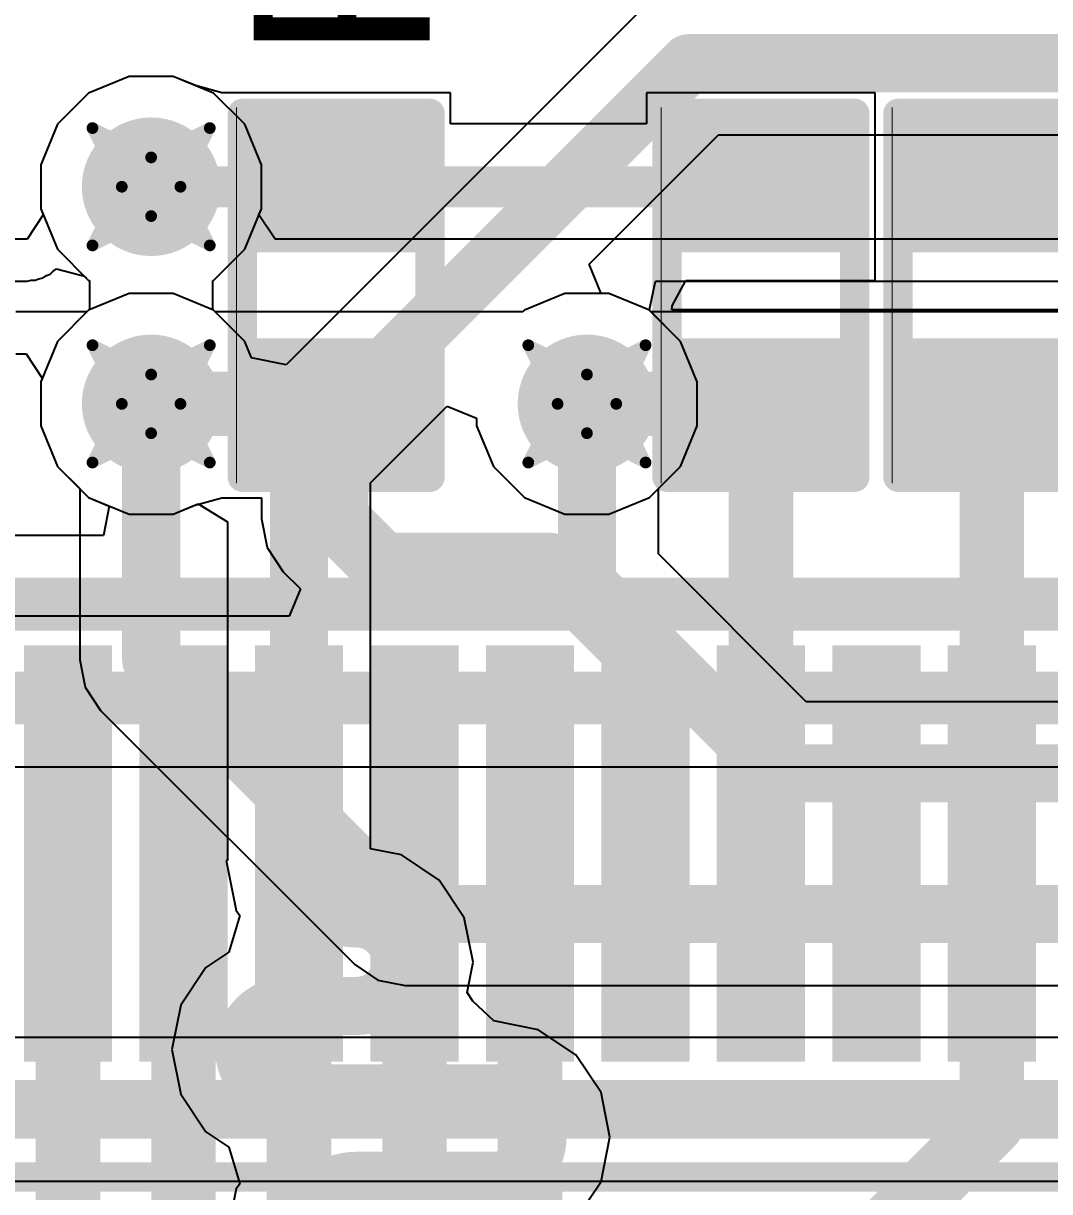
# Model space of a CAD drawing. Header units: inches. Extents: x -3 to 289, y -11 to 89.
# Drawn here: x 71.03 to 75.48, y 31.67 to 36.73 of the extents above; entities that cross this region are included whole.
import ezdxf

# ---------------------------------------------------------------- set-up
doc = ezdxf.new("R2010")
doc.units = ezdxf.units.IN
for name, color, linetype in [('Bottom Layer', 5, 'Continuous'), ('Drill Drawing', 1, 'Continuous'), ('Layer 1', 16, 'Continuous'), ('Layer 2', 76, 'Continuous'), ('Top Layer', 1, 'Continuous'), ('Top Overlay', 2, 'Continuous'), ('Top Paste', 8, 'Continuous'), ('Top Solder', 216, 'Continuous'), ('Via Holes', 16, 'Continuous')]:
    doc.layers.add(name, color=color, linetype=linetype)
doc.styles.add('Arial', font='', dxfattribs={"height": 0.2})
doc.styles.get('Arial').set_extended_font_data('Arial')

# ---------------------------------------------------------------- blocks, each defined once
blk = doc.blocks.new('48_TSOP_I_9')
at = {"layer": 'Top Layer'}
for points in [[(-10.5999, 0.1099), (-10.5999, 0.3899), (-8.8999, 0.3899), (-8.8999, 0.1099)], [(-10.5999, -0.3899), (-10.5999, -0.1099), (-8.8999, -0.1099), (-8.8999, -0.3899)], [(-10.5999, -0.8901), (-10.5999, -0.6101), (-8.8999, -0.6101), (-8.8999, -0.8901)], [(-10.5999, -1.3899), (-10.5999, -1.1099), (-8.8999, -1.1099), (-8.8999, -1.3899)], [(-10.5999, -1.8901), (-10.5999, -1.6101), (-8.8999, -1.6101), (-8.8999, -1.8901)], [(-10.5999, -2.3899), (-10.5999, -2.1099), (-8.8999, -2.1099), (-8.8999, -2.3899)], [(-10.5999, -2.8901), (-10.5999, -2.6101), (-8.8999, -2.6101), (-8.8999, -2.8901)], [(-10.5999, -3.3899), (-10.5999, -3.1099), (-8.8999, -3.1099), (-8.8999, -3.3899)], [(-10.5999, -3.8901), (-10.5999, -3.6101), (-8.8999, -3.6101), (-8.8999, -3.8901)]]:
    blk.add_hatch(color=1, dxfattribs=at).paths.add_polyline_path(points)
at = {"layer": 'Top Paste'}
for points in [[(-10.5999, 0.1099), (-10.5999, 0.3899), (-8.8999, 0.3899), (-8.8999, 0.1099)], [(-10.5999, -0.3899), (-10.5999, -0.1099), (-8.8999, -0.1099), (-8.8999, -0.3899)], [(-10.5999, -0.8901), (-10.5999, -0.6101), (-8.8999, -0.6101), (-8.8999, -0.8901)], [(-10.5999, -1.3899), (-10.5999, -1.1099), (-8.8999, -1.1099), (-8.8999, -1.3899)], [(-10.5999, -1.8901), (-10.5999, -1.6101), (-8.8999, -1.6101), (-8.8999, -1.8901)], [(-10.5999, -2.3899), (-10.5999, -2.1099), (-8.8999, -2.1099), (-8.8999, -2.3899)], [(-10.5999, -2.8901), (-10.5999, -2.6101), (-8.8999, -2.6101), (-8.8999, -2.8901)], [(-10.5999, -3.3899), (-10.5999, -3.1099), (-8.8999, -3.1099), (-8.8999, -3.3899)], [(-10.5999, -3.8901), (-10.5999, -3.6101), (-8.8999, -3.6101), (-8.8999, -3.8901)]]:
    blk.add_hatch(color=8, dxfattribs=at).paths.add_polyline_path(points)
at = {"layer": 'Top Solder'}
for points in [[(-10.6507, 0.0591), (-10.6507, 0.4407), (-8.8491, 0.4407), (-8.8491, 0.0591)], [(-10.6507, -0.4407), (-10.6507, -0.0591), (-8.8491, -0.0591), (-8.8491, -0.4407)], [(-10.6507, -0.9409), (-10.6507, -0.5593), (-8.8491, -0.5593), (-8.8491, -0.9409)], [(-10.6507, -1.4407), (-10.6507, -1.0591), (-8.8491, -1.0591), (-8.8491, -1.4407)], [(-10.6507, -1.9409), (-10.6507, -1.5593), (-8.8491, -1.5593), (-8.8491, -1.9409)], [(-10.6507, -2.4407), (-10.6507, -2.0591), (-8.8491, -2.0591), (-8.8491, -2.4407)], [(-10.6507, -2.9409), (-10.6507, -2.5593), (-8.8491, -2.5593), (-8.8491, -2.9409)], [(-10.6507, -3.4407), (-10.6507, -3.0591), (-8.8491, -3.0591), (-8.8491, -3.4407)], [(-10.6507, -3.9409), (-10.6507, -3.5593), (-8.8491, -3.5593), (-8.8491, -3.9409)]]:
    blk.add_hatch(color=216, dxfattribs=at).paths.add_polyline_path(points)
at = {"layer": 'Top Overlay'}
blk.add_lwpolyline([(-8.35, -6.1, 0.127, 0.127, 0), (-8.35, 6.1, 0.127, 0.127, 0)], format="xyseb", dxfattribs=at)
blk = doc.blocks.new('R___0402_43')
at = {"layer": 'Top Layer'}
for points in [[(-0.6985, -0.3175), (-0.6985, 0.3175), (-0.2413, 0.3175), (-0.2413, -0.3175)], [(0.2413, -0.3175), (0.2413, 0.3175), (0.6985, 0.3175), (0.6985, -0.3175)]]:
    blk.add_hatch(color=1, dxfattribs=at).paths.add_polyline_path(points)
at = {"layer": 'Top Paste'}
for points in [[(-0.6985, -0.3175), (-0.6985, 0.3175), (-0.2413, 0.3175), (-0.2413, -0.3175)], [(0.2413, -0.3175), (0.2413, 0.3175), (0.6985, 0.3175), (0.6985, -0.3175)]]:
    blk.add_hatch(color=8, dxfattribs=at).paths.add_polyline_path(points)
at = {"layer": 'Top Solder'}
for points in [[(-0.7535, -0.3725), (-0.7535, 0.3725), (-0.1863, 0.3725), (-0.1863, -0.3725)], [(0.1863, -0.3725), (0.1863, 0.3725), (0.7535, 0.3725), (0.7535, -0.3725)]]:
    blk.add_hatch(color=216, dxfattribs=at).paths.add_polyline_path(points)
at = {"layer": 'Top Overlay'}
for points in [[(-0.7874, -0.4064, 0.127, 0.127, 0), (-0.7874, 0.4064, 0.127, 0.127, 0)], [(0.7874, 0.4064, 0.127, 0.127, 0), (-0.7874, 0.4064, 0.127, 0.127, 0)], [(0.7874, -0.4064, 0.127, 0.127, 0), (0.7874, 0.4064, 0.127, 0.127, 0)], [(0.7874, -0.4064, 0.127, 0.127, 0), (-0.7874, -0.4064, 0.127, 0.127, 0)], [(0.8128, -0.4318, 0.00323, 0.00323, 0), (-0.8128, -0.4318, 0.00323, 0.00323, 0)]]:
    blk.add_lwpolyline(points, format="xyseb", dxfattribs=at)
for points in [[(-0.8191, 0.4064, 0.0635, 0.0635, 1), (-0.7556, 0.4064, 0.0635, 0.0635, 1)], [(-0.8191, 0.4064, 0.0635, 0.0635, 1), (-0.7556, 0.4064, 0.0635, 0.0635, 1)], [(0.7556, 0.4064, 0.0635, 0.0635, 1), (0.8191, 0.4064, 0.0635, 0.0635, 1)], [(0.7556, 0.4064, 0.0635, 0.0635, 1), (0.8191, 0.4064, 0.0635, 0.0635, 1)], [(-0.8191, -0.4064, 0.0635, 0.0635, 1), (-0.7556, -0.4064, 0.0635, 0.0635, 1)], [(-0.8191, -0.4064, 0.0635, 0.0635, 1), (-0.7556, -0.4064, 0.0635, 0.0635, 1)], [(0.7556, -0.4064, 0.0635, 0.0635, 1), (0.8191, -0.4064, 0.0635, 0.0635, 1)], [(0.7556, -0.4064, 0.0635, 0.0635, 1), (0.8191, -0.4064, 0.0635, 0.0635, 1)], [(-0.8136, -0.4318, 0.00161, 0.00161, 1), (-0.812, -0.4318, 0.00161, 0.00161, 1)], [(0.812, -0.4318, 0.00161, 0.00161, 1), (0.8136, -0.4318, 0.00161, 0.00161, 1)]]:
    blk.add_lwpolyline(points, format="xyseb", close=True, dxfattribs=at)
blk = doc.blocks.new('R___0402_47')
at = {"layer": 'Top Layer'}
for points in [[(-0.6985, -0.3175), (-0.6985, 0.3175), (-0.2413, 0.3175), (-0.2413, -0.3175)], [(0.2413, -0.3175), (0.2413, 0.3175), (0.6985, 0.3175), (0.6985, -0.3175)]]:
    blk.add_hatch(color=1, dxfattribs=at).paths.add_polyline_path(points)
at = {"layer": 'Top Paste'}
for points in [[(-0.6985, -0.3175), (-0.6985, 0.3175), (-0.2413, 0.3175), (-0.2413, -0.3175)], [(0.2413, -0.3175), (0.2413, 0.3175), (0.6985, 0.3175), (0.6985, -0.3175)]]:
    blk.add_hatch(color=8, dxfattribs=at).paths.add_polyline_path(points)
at = {"layer": 'Top Solder'}
for points in [[(-0.7535, -0.3725), (-0.7535, 0.3725), (-0.1863, 0.3725), (-0.1863, -0.3725)], [(0.1863, -0.3725), (0.1863, 0.3725), (0.7535, 0.3725), (0.7535, -0.3725)]]:
    blk.add_hatch(color=216, dxfattribs=at).paths.add_polyline_path(points)
at = {"layer": 'Top Overlay'}
for points in [[(-0.7874, -0.4064, 0.127, 0.127, 0), (-0.7874, 0.4064, 0.127, 0.127, 0)], [(0.7874, 0.4064, 0.127, 0.127, 0), (-0.7874, 0.4064, 0.127, 0.127, 0)], [(0.7874, -0.4064, 0.127, 0.127, 0), (0.7874, 0.4064, 0.127, 0.127, 0)], [(0.7874, -0.4064, 0.127, 0.127, 0), (-0.7874, -0.4064, 0.127, 0.127, 0)], [(0.8128, -0.4318, 0.00323, 0.00323, 0), (-0.8128, -0.4318, 0.00323, 0.00323, 0)]]:
    blk.add_lwpolyline(points, format="xyseb", dxfattribs=at)
for points in [[(-0.8191, 0.4064, 0.0635, 0.0635, 1), (-0.7556, 0.4064, 0.0635, 0.0635, 1)], [(-0.8191, 0.4064, 0.0635, 0.0635, 1), (-0.7556, 0.4064, 0.0635, 0.0635, 1)], [(0.7556, 0.4064, 0.0635, 0.0635, 1), (0.8191, 0.4064, 0.0635, 0.0635, 1)], [(0.7556, 0.4064, 0.0635, 0.0635, 1), (0.8191, 0.4064, 0.0635, 0.0635, 1)], [(-0.8191, -0.4064, 0.0635, 0.0635, 1), (-0.7556, -0.4064, 0.0635, 0.0635, 1)], [(-0.8191, -0.4064, 0.0635, 0.0635, 1), (-0.7556, -0.4064, 0.0635, 0.0635, 1)], [(0.7556, -0.4064, 0.0635, 0.0635, 1), (0.8191, -0.4064, 0.0635, 0.0635, 1)], [(0.7556, -0.4064, 0.0635, 0.0635, 1), (0.8191, -0.4064, 0.0635, 0.0635, 1)], [(-0.8136, -0.4318, 0.00161, 0.00161, 1), (-0.812, -0.4318, 0.00161, 0.00161, 1)], [(0.812, -0.4318, 0.00161, 0.00161, 1), (0.8136, -0.4318, 0.00161, 0.00161, 1)]]:
    blk.add_lwpolyline(points, format="xyseb", close=True, dxfattribs=at)
blk = doc.blocks.new('R___0402_58')
at = {"layer": 'Top Layer'}
for points in [[(-0.6985, -0.3175), (-0.6985, 0.3175), (-0.2413, 0.3175), (-0.2413, -0.3175)], [(0.2413, -0.3175), (0.2413, 0.3175), (0.6985, 0.3175), (0.6985, -0.3175)]]:
    blk.add_hatch(color=1, dxfattribs=at).paths.add_polyline_path(points)
at = {"layer": 'Top Paste'}
for points in [[(-0.6985, -0.3175), (-0.6985, 0.3175), (-0.2413, 0.3175), (-0.2413, -0.3175)], [(0.2413, -0.3175), (0.2413, 0.3175), (0.6985, 0.3175), (0.6985, -0.3175)]]:
    blk.add_hatch(color=8, dxfattribs=at).paths.add_polyline_path(points)
at = {"layer": 'Top Solder'}
for points in [[(-0.7535, -0.3725), (-0.7535, 0.3725), (-0.1863, 0.3725), (-0.1863, -0.3725)], [(0.1863, -0.3725), (0.1863, 0.3725), (0.7535, 0.3725), (0.7535, -0.3725)]]:
    blk.add_hatch(color=216, dxfattribs=at).paths.add_polyline_path(points)
at = {"layer": 'Top Overlay'}
for points in [[(-0.7874, -0.4064, 0.127, 0.127, 0), (-0.7874, 0.4064, 0.127, 0.127, 0)], [(0.7874, 0.4064, 0.127, 0.127, 0), (-0.7874, 0.4064, 0.127, 0.127, 0)], [(0.7874, -0.4064, 0.127, 0.127, 0), (0.7874, 0.4064, 0.127, 0.127, 0)], [(0.7874, -0.4064, 0.127, 0.127, 0), (-0.7874, -0.4064, 0.127, 0.127, 0)], [(0.8128, -0.4318, 0.00323, 0.00323, 0), (-0.8128, -0.4318, 0.00323, 0.00323, 0)]]:
    blk.add_lwpolyline(points, format="xyseb", dxfattribs=at)
for points in [[(-0.8191, 0.4064, 0.0635, 0.0635, 1), (-0.7556, 0.4064, 0.0635, 0.0635, 1)], [(-0.8191, 0.4064, 0.0635, 0.0635, 1), (-0.7556, 0.4064, 0.0635, 0.0635, 1)], [(0.7556, 0.4064, 0.0635, 0.0635, 1), (0.8191, 0.4064, 0.0635, 0.0635, 1)], [(0.7556, 0.4064, 0.0635, 0.0635, 1), (0.8191, 0.4064, 0.0635, 0.0635, 1)], [(-0.8191, -0.4064, 0.0635, 0.0635, 1), (-0.7556, -0.4064, 0.0635, 0.0635, 1)], [(-0.8191, -0.4064, 0.0635, 0.0635, 1), (-0.7556, -0.4064, 0.0635, 0.0635, 1)], [(0.7556, -0.4064, 0.0635, 0.0635, 1), (0.8191, -0.4064, 0.0635, 0.0635, 1)], [(0.7556, -0.4064, 0.0635, 0.0635, 1), (0.8191, -0.4064, 0.0635, 0.0635, 1)], [(-0.8136, -0.4318, 0.00161, 0.00161, 1), (-0.812, -0.4318, 0.00161, 0.00161, 1)], [(0.812, -0.4318, 0.00161, 0.00161, 1), (0.8136, -0.4318, 0.00161, 0.00161, 1)]]:
    blk.add_lwpolyline(points, format="xyseb", close=True, dxfattribs=at)

msp = doc.modelspace()

# ---------------------------------------------------------------- hatches: boundary and pattern name
at = {"layer": 'Bottom Layer'}
h = msp.add_hatch(color=5, dxfattribs=at)
edge = h.paths.add_edge_path()
edge.add_arc((71.5875, 36.0235), 0.3, 0, 360)
h = msp.add_hatch(color=5, dxfattribs=at)
edge = h.paths.add_edge_path()
edge.add_arc((71.5875, 35.0837), 0.3, 0, 360)
h = msp.add_hatch(color=5, dxfattribs=at)
edge = h.paths.add_edge_path()
edge.add_arc((73.4743, 35.0837), 0.3, 0, 360)
at = {"layer": 'Layer 1'}
h = msp.add_hatch(color=16, dxfattribs=at)
edge = h.paths.add_edge_path()
edge.add_arc((71.5875, 36.0235), 0.3, 0, 360)
h = msp.add_hatch(color=16, dxfattribs=at)
edge = h.paths.add_edge_path()
edge.add_arc((71.5875, 35.0837), 0.3, 0, 360)
h = msp.add_hatch(color=16, dxfattribs=at)
edge = h.paths.add_edge_path()
edge.add_arc((73.4743, 35.0837), 0.3, 0, 360)
at = {"layer": 'Layer 2'}
h = msp.add_hatch(color=76, dxfattribs=at)
edge = h.paths.add_edge_path()
edge.add_arc((71.5875, 36.0235), 0.3, 0, 360)
h = msp.add_hatch(color=76, dxfattribs=at)
edge = h.paths.add_edge_path()
edge.add_arc((71.5875, 35.0837), 0.3, 0, 360)
h = msp.add_hatch(color=76, dxfattribs=at)
edge = h.paths.add_edge_path()
edge.add_arc((73.4743, 35.0837), 0.3, 0, 360)
at = {"layer": 'Top Layer'}
h = msp.add_hatch(color=1, dxfattribs=at)
edge = h.paths.add_edge_path()
edge.add_arc((71.5875, 36.0235), 0.3, 0, 360)
h = msp.add_hatch(color=1, dxfattribs=at)
edge = h.paths.add_edge_path()
edge.add_arc((71.5875, 35.0837), 0.3, 0, 360)
h = msp.add_hatch(color=1, dxfattribs=at)
edge = h.paths.add_edge_path()
edge.add_arc((73.4743, 35.0837), 0.3, 0, 360)
at = {"layer": 'Via Holes'}
h = msp.add_hatch(color=7, dxfattribs=at)
edge = h.paths.add_edge_path()
edge.add_arc((71.5875, 36.0235), 0.15, 0, 360)
h = msp.add_hatch(color=7, dxfattribs=at)
edge = h.paths.add_edge_path()
edge.add_arc((71.5875, 35.0837), 0.15, 0, 360)
h = msp.add_hatch(color=7, dxfattribs=at)
edge = h.paths.add_edge_path()
edge.add_arc((73.4743, 35.0837), 0.15, 0, 360)

# ---------------------------------------------------------------- linework, layer by layer
at = {"layer": 'Bottom Layer'}
for p, q in [((71.4925, 35.5615), (71.3169, 35.4887)), ((71.6826, 35.5615), (71.4925, 35.5615)), ((71.8582, 35.4887), (71.6826, 35.5615)), ((73.3792, 35.5615), (73.2036, 35.4887)), ((73.5693, 35.5615), (73.3792, 35.5615)), ((73.7449, 35.4887), (73.5693, 35.5615)), ((71.3098, 35.4816), (71.0016, 35.4816)), ((71.3169, 35.4887), (71.3098, 35.4816)), ((71.8653, 35.4816), (71.8582, 35.4887)), ((73.1965, 35.4816), (71.8653, 35.4816)), ((73.2036, 35.4887), (73.1965, 35.4816)), ((73.752, 35.4816), (73.7449, 35.4887)), ((83.8174, 35.4816), (73.752, 35.4816)), ((71.0016, 35.3004), (71.0458, 35.3004)), ((71.0458, 35.3004), (71.1164, 35.1948)), ((71.1164, 35.1948), (71.1097, 35.1787)), ((71.1097, 35.1787), (71.1097, 34.9886)), ((71.1097, 34.9886), (71.1825, 34.813)), ((71.1825, 34.813), (71.3169, 34.6786)), ((71.3169, 34.6786), (71.4064, 34.6415)), ((71.4064, 34.6415), (71.3811, 34.5145)), ((71.3811, 34.5145), (69.1068, 34.5145)), ((68.8151, 33.5125), (83.6361, 33.5125)), ((83.6361, 32.3407), (65.4948, 32.3407)), ((67.0581, 31.7191), (83.6361, 31.7191))]:
    msp.add_line(p, q, dxfattribs=at)
for points in [[(68.9834, 34.2167, 0.2286, 0.2286, 0), (91.5495, 34.2167, 0.2286, 0.2286, 0)], [(68.8151, 33.8103, 0.2286, 0.2286, 0), (91.7178, 33.8103, 0.2286, 0.2286, 0)], [(65.4948, 32.0299, 0.254, 0.254, 0), (85.2854, 32.0299, 0.254, 0.254, 0)]]:
    msp.add_lwpolyline(points, format="xyseb", dxfattribs=at)
at = {"layer": 'Drill Drawing'}
for points in [[(71.3335, 36.2775, 0.0508, 0.0508, 0), (71.5875, 36.1505, 0.0508, 0.0508, 0)], [(71.3335, 36.2775, 0.0508, 0.0508, 0), (71.4605, 36.0235, 0.0508, 0.0508, 0)], [(71.5875, 36.1505, 0.0508, 0.0508, 0), (71.8415, 36.2775, 0.0508, 0.0508, 0)], [(71.7145, 36.0235, 0.0508, 0.0508, 0), (71.8415, 36.2775, 0.0508, 0.0508, 0)], [(71.3335, 35.7695, 0.0508, 0.0508, 0), (71.4605, 36.0235, 0.0508, 0.0508, 0)], [(71.7145, 36.0235, 0.0508, 0.0508, 0), (71.8415, 35.7695, 0.0508, 0.0508, 0)], [(71.3335, 35.7695, 0.0508, 0.0508, 0), (71.5875, 35.8965, 0.0508, 0.0508, 0)], [(71.5875, 35.8965, 0.0508, 0.0508, 0), (71.8415, 35.7695, 0.0508, 0.0508, 0)], [(71.3335, 35.3377, 0.0508, 0.0508, 0), (71.5875, 35.2107, 0.0508, 0.0508, 0)], [(71.3335, 35.3377, 0.0508, 0.0508, 0), (71.4605, 35.0837, 0.0508, 0.0508, 0)], [(71.5875, 35.2107, 0.0508, 0.0508, 0), (71.8415, 35.3377, 0.0508, 0.0508, 0)], [(71.7145, 35.0837, 0.0508, 0.0508, 0), (71.8415, 35.3377, 0.0508, 0.0508, 0)], [(73.2203, 35.3377, 0.0508, 0.0508, 0), (73.4743, 35.2107, 0.0508, 0.0508, 0)], [(73.2203, 35.3377, 0.0508, 0.0508, 0), (73.3473, 35.0837, 0.0508, 0.0508, 0)], [(73.4743, 35.2107, 0.0508, 0.0508, 0), (73.7283, 35.3377, 0.0508, 0.0508, 0)], [(73.6013, 35.0837, 0.0508, 0.0508, 0), (73.7283, 35.3377, 0.0508, 0.0508, 0)], [(71.3335, 34.8297, 0.0508, 0.0508, 0), (71.4605, 35.0837, 0.0508, 0.0508, 0)], [(71.7145, 35.0837, 0.0508, 0.0508, 0), (71.8415, 34.8297, 0.0508, 0.0508, 0)], [(73.2203, 34.8297, 0.0508, 0.0508, 0), (73.3473, 35.0837, 0.0508, 0.0508, 0)], [(73.6013, 35.0837, 0.0508, 0.0508, 0), (73.7283, 34.8297, 0.0508, 0.0508, 0)], [(71.3335, 34.8297, 0.0508, 0.0508, 0), (71.5875, 34.9567, 0.0508, 0.0508, 0)], [(71.5875, 34.9567, 0.0508, 0.0508, 0), (71.8415, 34.8297, 0.0508, 0.0508, 0)], [(73.2203, 34.8297, 0.0508, 0.0508, 0), (73.4743, 34.9567, 0.0508, 0.0508, 0)], [(73.4743, 34.9567, 0.0508, 0.0508, 0), (73.7283, 34.8297, 0.0508, 0.0508, 0)]]:
    msp.add_lwpolyline(points, format="xyseb", dxfattribs=at)
for points in [[(71.3208, 36.2775, 0.0254, 0.0254, 1), (71.3462, 36.2775, 0.0254, 0.0254, 1)], [(71.3208, 36.2775, 0.0254, 0.0254, 1), (71.3462, 36.2775, 0.0254, 0.0254, 1)], [(71.8288, 36.2775, 0.0254, 0.0254, 1), (71.8542, 36.2775, 0.0254, 0.0254, 1)], [(71.8288, 36.2775, 0.0254, 0.0254, 1), (71.8542, 36.2775, 0.0254, 0.0254, 1)], [(71.5748, 36.1505, 0.0254, 0.0254, 1), (71.6002, 36.1505, 0.0254, 0.0254, 1)], [(71.5748, 36.1505, 0.0254, 0.0254, 1), (71.6002, 36.1505, 0.0254, 0.0254, 1)], [(71.4478, 36.0235, 0.0254, 0.0254, 1), (71.4732, 36.0235, 0.0254, 0.0254, 1)], [(71.4478, 36.0235, 0.0254, 0.0254, 1), (71.4732, 36.0235, 0.0254, 0.0254, 1)], [(71.7018, 36.0235, 0.0254, 0.0254, 1), (71.7272, 36.0235, 0.0254, 0.0254, 1)], [(71.7018, 36.0235, 0.0254, 0.0254, 1), (71.7272, 36.0235, 0.0254, 0.0254, 1)], [(71.5748, 35.8965, 0.0254, 0.0254, 1), (71.6002, 35.8965, 0.0254, 0.0254, 1)], [(71.5748, 35.8965, 0.0254, 0.0254, 1), (71.6002, 35.8965, 0.0254, 0.0254, 1)], [(71.3208, 35.7695, 0.0254, 0.0254, 1), (71.3462, 35.7695, 0.0254, 0.0254, 1)], [(71.3208, 35.7695, 0.0254, 0.0254, 1), (71.3462, 35.7695, 0.0254, 0.0254, 1)], [(71.8288, 35.7695, 0.0254, 0.0254, 1), (71.8542, 35.7695, 0.0254, 0.0254, 1)], [(71.8288, 35.7695, 0.0254, 0.0254, 1), (71.8542, 35.7695, 0.0254, 0.0254, 1)], [(71.3208, 35.3377, 0.0254, 0.0254, 1), (71.3462, 35.3377, 0.0254, 0.0254, 1)], [(71.3208, 35.3377, 0.0254, 0.0254, 1), (71.3462, 35.3377, 0.0254, 0.0254, 1)], [(71.8288, 35.3377, 0.0254, 0.0254, 1), (71.8542, 35.3377, 0.0254, 0.0254, 1)], [(71.8288, 35.3377, 0.0254, 0.0254, 1), (71.8542, 35.3377, 0.0254, 0.0254, 1)], [(73.2076, 35.3377, 0.0254, 0.0254, 1), (73.233, 35.3377, 0.0254, 0.0254, 1)], [(73.2076, 35.3377, 0.0254, 0.0254, 1), (73.233, 35.3377, 0.0254, 0.0254, 1)], [(73.7156, 35.3377, 0.0254, 0.0254, 1), (73.741, 35.3377, 0.0254, 0.0254, 1)], [(73.7156, 35.3377, 0.0254, 0.0254, 1), (73.741, 35.3377, 0.0254, 0.0254, 1)], [(71.5748, 35.2107, 0.0254, 0.0254, 1), (71.6002, 35.2107, 0.0254, 0.0254, 1)], [(71.5748, 35.2107, 0.0254, 0.0254, 1), (71.6002, 35.2107, 0.0254, 0.0254, 1)], [(73.4616, 35.2107, 0.0254, 0.0254, 1), (73.487, 35.2107, 0.0254, 0.0254, 1)], [(73.4616, 35.2107, 0.0254, 0.0254, 1), (73.487, 35.2107, 0.0254, 0.0254, 1)], [(71.4478, 35.0837, 0.0254, 0.0254, 1), (71.4732, 35.0837, 0.0254, 0.0254, 1)], [(71.4478, 35.0837, 0.0254, 0.0254, 1), (71.4732, 35.0837, 0.0254, 0.0254, 1)], [(71.7018, 35.0837, 0.0254, 0.0254, 1), (71.7272, 35.0837, 0.0254, 0.0254, 1)], [(71.7018, 35.0837, 0.0254, 0.0254, 1), (71.7272, 35.0837, 0.0254, 0.0254, 1)], [(73.3346, 35.0837, 0.0254, 0.0254, 1), (73.36, 35.0837, 0.0254, 0.0254, 1)], [(73.3346, 35.0837, 0.0254, 0.0254, 1), (73.36, 35.0837, 0.0254, 0.0254, 1)], [(73.5886, 35.0837, 0.0254, 0.0254, 1), (73.614, 35.0837, 0.0254, 0.0254, 1)], [(73.5886, 35.0837, 0.0254, 0.0254, 1), (73.614, 35.0837, 0.0254, 0.0254, 1)], [(71.5748, 34.9567, 0.0254, 0.0254, 1), (71.6002, 34.9567, 0.0254, 0.0254, 1)], [(71.5748, 34.9567, 0.0254, 0.0254, 1), (71.6002, 34.9567, 0.0254, 0.0254, 1)], [(73.4616, 34.9567, 0.0254, 0.0254, 1), (73.487, 34.9567, 0.0254, 0.0254, 1)], [(73.4616, 34.9567, 0.0254, 0.0254, 1), (73.487, 34.9567, 0.0254, 0.0254, 1)], [(71.3208, 34.8297, 0.0254, 0.0254, 1), (71.3462, 34.8297, 0.0254, 0.0254, 1)], [(71.3208, 34.8297, 0.0254, 0.0254, 1), (71.3462, 34.8297, 0.0254, 0.0254, 1)], [(71.8288, 34.8297, 0.0254, 0.0254, 1), (71.8542, 34.8297, 0.0254, 0.0254, 1)], [(71.8288, 34.8297, 0.0254, 0.0254, 1), (71.8542, 34.8297, 0.0254, 0.0254, 1)], [(73.2076, 34.8297, 0.0254, 0.0254, 1), (73.233, 34.8297, 0.0254, 0.0254, 1)], [(73.2076, 34.8297, 0.0254, 0.0254, 1), (73.233, 34.8297, 0.0254, 0.0254, 1)], [(73.7156, 34.8297, 0.0254, 0.0254, 1), (73.741, 34.8297, 0.0254, 0.0254, 1)], [(73.7156, 34.8297, 0.0254, 0.0254, 1), (73.741, 34.8297, 0.0254, 0.0254, 1)]]:
    msp.add_lwpolyline(points, format="xyseb", close=True, dxfattribs=at)
at = {"layer": 'Layer 1'}
for p, q in [((73.6969, 36.7772), (72.1722, 35.2525)), ((71.4925, 36.5013), (71.3169, 36.4285)), ((71.6826, 36.5013), (71.4925, 36.5013)), ((71.8582, 36.4285), (71.6826, 36.5013)), ((71.3169, 36.4285), (71.1825, 36.2941)), ((71.9926, 36.2941), (71.8582, 36.4285)), ((71.1825, 36.2941), (71.1097, 36.1185)), ((72.0653, 36.1185), (71.9926, 36.2941)), ((73.4835, 35.6885), (74.044, 36.2489)), ((74.044, 36.2489), (94.537, 36.2489)), ((71.1097, 36.1185), (71.1097, 35.9284)), ((72.0653, 35.9284), (72.0653, 36.1185)), ((71.1097, 35.9284), (71.1825, 35.7528)), ((71.9926, 35.7528), (72.0653, 35.9284)), ((71.1825, 35.7528), (71.3169, 35.6184)), ((71.8582, 35.6184), (71.9926, 35.7528)), ((73.5361, 35.5615), (73.4835, 35.6885)), ((71.3169, 35.6184), (71.3201, 35.6171)), ((71.3201, 35.6171), (71.3201, 35.4901)), ((71.855, 35.6171), (71.8582, 35.6184)), ((71.855, 35.4901), (71.855, 35.6171)), ((73.5693, 35.5615), (73.5361, 35.5615)), ((73.7449, 35.4887), (73.5693, 35.5615)), ((71.3169, 35.4887), (71.1825, 35.3543)), ((71.3201, 35.4901), (71.3169, 35.4887)), ((71.8582, 35.4887), (71.855, 35.4901)), ((71.9926, 35.3543), (71.8582, 35.4887)), ((73.8793, 35.3543), (73.7449, 35.4887)), ((71.1825, 35.3543), (71.1097, 35.1787)), ((72.0224, 35.2823), (71.9926, 35.3543)), ((73.9521, 35.1787), (73.8793, 35.3543)), ((72.1722, 35.2525), (72.0224, 35.2823)), ((71.1097, 35.1787), (71.1097, 34.9886)), ((73.9521, 34.9886), (73.9521, 35.1787)), ((72.5369, 34.7418), (72.8695, 35.0744)), ((72.8695, 35.0744), (72.9965, 35.0218)), ((72.9965, 35.0218), (72.9965, 34.9886)), ((71.1097, 34.9886), (71.1825, 34.813)), ((72.9965, 34.9886), (73.0692, 34.813)), ((73.8793, 34.813), (73.9521, 34.9886)), ((71.1825, 34.813), (71.3169, 34.6786)), ((73.0692, 34.813), (73.2036, 34.6786)), ((73.7449, 34.6786), (73.8793, 34.813)), ((72.5369, 33.158), (72.5369, 34.7418)), ((71.3169, 34.6786), (71.4925, 34.6059)), ((71.6826, 34.6059), (71.7909, 34.6507)), ((71.7909, 34.6507), (71.9179, 34.5724)), ((73.2036, 34.6786), (73.3792, 34.6059)), ((73.5693, 34.6059), (73.7449, 34.6786)), ((71.4925, 34.6059), (71.6826, 34.6059)), ((73.3792, 34.6059), (73.5693, 34.6059)), ((71.9179, 34.5724), (71.9179, 33.1078)), ((72.6712, 33.1313), (72.5369, 33.158)), ((72.8342, 33.0224), (72.6712, 33.1313)), ((71.9179, 33.1078), (71.913, 33.1078)), ((71.913, 33.1078), (71.9561, 32.8913)), ((72.9431, 32.8594), (72.8342, 33.0224)), ((71.9709, 32.8691), (71.9243, 32.7103)), ((71.9561, 32.8913), (71.9709, 32.8691)), ((72.9813, 32.6671), (72.9431, 32.8594)), ((71.9243, 32.7103), (71.825, 32.6439)), ((72.9552, 32.5359), (72.9813, 32.6671)), ((71.825, 32.6439), (71.716, 32.481)), ((72.9799, 32.499), (72.9552, 32.5359)), ((71.716, 32.481), (71.6778, 32.2887)), ((73.0711, 32.4126), (72.9799, 32.499)), ((73.2634, 32.3744), (73.0711, 32.4126)), ((73.4264, 32.2655), (73.2634, 32.3744)), ((71.6778, 32.2887), (71.716, 32.0964)), ((73.5353, 32.1025), (73.4264, 32.2655)), ((71.716, 32.0964), (71.825, 31.9334)), ((73.5735, 31.9102), (73.5353, 32.1025)), ((71.825, 31.9334), (71.9243, 31.8671)), ((73.5353, 31.718), (73.5735, 31.9102)), ((71.9243, 31.8671), (71.9709, 31.7083)), ((71.9709, 31.7083), (71.9561, 31.6861)), ((73.4264, 31.555), (73.5353, 31.718)), ((71.9561, 31.6861), (71.913, 31.4695))]:
    msp.add_line(p, q, dxfattribs=at)
for points in [[(72.2274, 34.87, 0.2515, 0.2515, 0), (73.9158, 36.5584, 0.2515, 0.2515, 0)], [(73.9158, 36.5584, 0.2515, 0.2515, 0), (94.7648, 36.5584, 0.2515, 0.2515, 0)], [(72.2274, 34.7662, 0.2515, 0.2515, 0), (72.2274, 34.87, 0.2515, 0.2515, 0)], [(72.2274, 33.1078, 0.2515, 0.2515, 0), (72.2274, 34.7662, 0.2515, 0.2515, 0)], [(72.4789, 32.8564, 0.2515, 0.2515, -0.414214), (72.2274, 33.1078, 0.2515, 0.2515, 0)], [(72.4789, 32.8564, 0.2515, 0.2515, 0), (72.4789, 32.8564, 0.2515, 0.2515, 0)], [(72.4789, 32.8564, 0.2515, 0.2515, -1), (72.4789, 32.4779, 0.2515, 0.2515, 0)], [(72.1802, 32.0995, 0.2515, 0.2515, -1), (72.1802, 32.4779, 0.2515, 0.2515, 0)], [(72.1802, 32.4779, 0.2515, 0.2515, 0), (72.4789, 32.4779, 0.2515, 0.2515, 0)], [(72.1802, 32.0995, 0.2515, 0.2515, 0), (73.0711, 32.0995, 0.2515, 0.2515, 0)], [(73.0711, 32.0995, 0.2515, 0.2515, -1), (73.0711, 31.721, 0.2515, 0.2515, 0)], [(72.2274, 31.4695, 0.2515, 0.2515, -0.414214), (72.4789, 31.721, 0.2515, 0.2515, 0)], [(72.4789, 31.721, 0.2515, 0.2515, 0), (73.0711, 31.721, 0.2515, 0.2515, 0)]]:
    msp.add_lwpolyline(points, format="xyseb", dxfattribs=at)
for points in [[(73.8529, 36.5584, 0.1257, 0.1257, 1), (73.9786, 36.5584, 0.1257, 0.1257, 1)], [(73.8529, 36.5584, 0.1257, 0.1257, 1), (73.9786, 36.5584, 0.1257, 0.1257, 1)], [(72.1645, 34.87, 0.1257, 0.1257, 1), (72.2903, 34.87, 0.1257, 0.1257, 1)], [(72.1645, 34.87, 0.1257, 0.1257, 1), (72.2903, 34.87, 0.1257, 0.1257, 1)], [(72.1645, 34.7662, 0.1257, 0.1257, 1), (72.2903, 34.7662, 0.1257, 0.1257, 1)], [(72.1645, 34.7662, 0.1257, 0.1257, 1), (72.2903, 34.7662, 0.1257, 0.1257, 1)], [(72.1645, 33.1078, 0.1257, 0.1257, 1), (72.2903, 33.1078, 0.1257, 0.1257, 1)], [(72.1645, 33.1078, 0.1257, 0.1257, 1), (72.2903, 33.1078, 0.1257, 0.1257, 1)], [(72.416, 32.8564, 0.1257, 0.1257, 1), (72.5417, 32.8564, 0.1257, 0.1257, 1)], [(72.416, 32.8564, 0.1257, 0.1257, 1), (72.5417, 32.8564, 0.1257, 0.1257, 1)], [(72.416, 32.8564, 0.1257, 0.1257, 1), (72.5418, 32.8564, 0.1257, 0.1257, 1)], [(72.416, 32.8564, 0.1257, 0.1257, 1), (72.5418, 32.8564, 0.1257, 0.1257, 1)], [(72.1173, 32.4779, 0.1257, 0.1257, 1), (72.2431, 32.4779, 0.1257, 0.1257, 1)], [(72.1173, 32.4779, 0.1257, 0.1257, 1), (72.2431, 32.4779, 0.1257, 0.1257, 1)], [(72.416, 32.4779, 0.1257, 0.1257, 1), (72.5418, 32.4779, 0.1257, 0.1257, 1)], [(72.416, 32.4779, 0.1257, 0.1257, 1), (72.5418, 32.4779, 0.1257, 0.1257, 1)], [(72.1173, 32.0995, 0.1257, 0.1257, 1), (72.2431, 32.0995, 0.1257, 0.1257, 1)], [(72.1173, 32.0995, 0.1257, 0.1257, 1), (72.2431, 32.0995, 0.1257, 0.1257, 1)], [(73.0083, 32.0995, 0.1257, 0.1257, 1), (73.134, 32.0995, 0.1257, 0.1257, 1)], [(73.0083, 32.0995, 0.1257, 0.1257, 1), (73.134, 32.0995, 0.1257, 0.1257, 1)], [(72.416, 31.721, 0.1257, 0.1257, 1), (72.5417, 31.721, 0.1257, 0.1257, 1)], [(72.416, 31.721, 0.1257, 0.1257, 1), (72.5417, 31.721, 0.1257, 0.1257, 1)], [(73.0083, 31.721, 0.1257, 0.1257, 1), (73.134, 31.721, 0.1257, 0.1257, 1)], [(73.0083, 31.721, 0.1257, 0.1257, 1), (73.134, 31.721, 0.1257, 0.1257, 1)]]:
    msp.add_lwpolyline(points, format="xyseb", close=True, dxfattribs=at)
at = {"layer": 'Layer 2'}
for p, q in [((71.4925, 36.5013), (71.3169, 36.4285)), ((71.6826, 36.5013), (71.4925, 36.5013)), ((71.8582, 36.4285), (71.6826, 36.5013)), ((71.3169, 36.4285), (71.1825, 36.2941)), ((71.9926, 36.2941), (71.8582, 36.4285)), ((71.1825, 36.2941), (71.1097, 36.1185)), ((72.0653, 36.1185), (71.9926, 36.2941)), ((71.1097, 36.1185), (71.1097, 35.9284)), ((72.0653, 35.9284), (72.0653, 36.1185)), ((71.1097, 35.9284), (71.1207, 35.902)), ((72.0544, 35.902), (72.0653, 35.9284)), ((71.1207, 35.902), (71.0501, 35.7964)), ((72.1249, 35.7964), (72.0544, 35.902)), ((71.0501, 35.7964), (70.1936, 35.7964)), ((94.6875, 35.7964), (72.1249, 35.7964)), ((71.1508, 35.6456), (71.1635, 35.6583)), ((71.1635, 35.6583), (71.1783, 35.6682)), ((71.1783, 35.6682), (71.2986, 35.6366)), ((70.3749, 35.6151), (71.0501, 35.6151)), ((71.0501, 35.6151), (71.0676, 35.6186)), ((71.0676, 35.6186), (71.0855, 35.6186)), ((71.0855, 35.6186), (71.102, 35.6254)), ((71.102, 35.6254), (71.1195, 35.6289)), ((71.1195, 35.6289), (71.1344, 35.6388)), ((71.1344, 35.6388), (71.1508, 35.6456)), ((71.2986, 35.6366), (71.3169, 35.6184)), ((71.3169, 35.6184), (71.3201, 35.6171)), ((71.3201, 35.6171), (71.3201, 35.4901)), ((73.7456, 35.4918), (73.7717, 35.6151)), ((73.7717, 35.6151), (94.5062, 35.6151)), ((71.3169, 35.4887), (71.1825, 35.3543)), ((71.3201, 35.4901), (71.3169, 35.4887)), ((73.7455, 35.4881), (73.7456, 35.4918)), ((73.8793, 35.3543), (73.7455, 35.4881)), ((71.1825, 35.3543), (71.1097, 35.1787)), ((73.9521, 35.1787), (73.8793, 35.3543)), ((71.1097, 35.1787), (71.1097, 34.9886)), ((73.9521, 34.9886), (73.9521, 35.1787)), ((71.1097, 34.9886), (71.1825, 34.813)), ((73.8793, 34.813), (73.9521, 34.9886)), ((71.1825, 34.813), (71.2781, 34.7174)), ((73.7837, 34.7174), (73.8793, 34.813)), ((71.2781, 34.7174), (71.2781, 33.9754)), ((73.7837, 34.4345), (73.7837, 34.7174)), ((74.4238, 33.7945), (73.7837, 34.4345)), ((71.2781, 33.9754), (71.2781, 33.9754)), ((71.2781, 33.9754), (71.3016, 33.857)), ((71.3016, 33.857), (71.3687, 33.7566)), ((75.7352, 33.7945), (74.4238, 33.7945)), ((71.3687, 33.7566), (72.4688, 32.6565)), ((72.4688, 32.6565), (72.5692, 32.5895)), ((72.5692, 32.5895), (72.6876, 32.5659)), ((72.6876, 32.5659), (72.6876, 32.5659)), ((72.6876, 32.5659), (87.8548, 32.5659))]:
    msp.add_line(p, q, dxfattribs=at)
for points in [[(71.5875, 33.9754, 0.2515, 0.2515, 0), (71.5875, 35.0837, 0.2515, 0.2515, 0)], [(73.4743, 34.3063, 0.2515, 0.2515, 0), (73.4743, 35.0837, 0.2515, 0.2515, 0)], [(73.4743, 34.3063, 0.2515, 0.2515, 0), (74.2956, 33.485, 0.2515, 0.2515, 0)], [(71.5875, 33.9754, 0.2515, 0.2515, 0), (72.6876, 32.8754, 0.2515, 0.2515, 0)], [(74.2956, 33.485, 0.2515, 0.2515, 0), (74.8204, 33.485, 0.2515, 0.2515, 0)], [(74.8204, 33.485, 0.2515, 0.2515, 0), (75.7932, 33.485, 0.2515, 0.2515, 0)], [(72.6876, 32.8754, 0.2515, 0.2515, 0), (87.983, 32.8754, 0.2515, 0.2515, 0)]]:
    msp.add_lwpolyline(points, format="xyseb", dxfattribs=at)
for points in [[(71.5247, 35.0837, 0.1257, 0.1257, 1), (71.6504, 35.0837, 0.1257, 0.1257, 1)], [(73.4114, 35.0837, 0.1257, 0.1257, 1), (73.5371, 35.0837, 0.1257, 0.1257, 1)], [(73.4114, 34.3063, 0.1257, 0.1257, 1), (73.5371, 34.3063, 0.1257, 0.1257, 1)], [(73.4114, 34.3063, 0.1257, 0.1257, 1), (73.5371, 34.3063, 0.1257, 0.1257, 1)], [(71.5247, 33.9754, 0.1257, 0.1257, 1), (71.6504, 33.9754, 0.1257, 0.1257, 1)], [(71.5247, 33.9754, 0.1257, 0.1257, 1), (71.6504, 33.9754, 0.1257, 0.1257, 1)], [(74.2327, 33.485, 0.1257, 0.1257, 1), (74.3584, 33.485, 0.1257, 0.1257, 1)], [(74.2327, 33.485, 0.1257, 0.1257, 1), (74.3584, 33.485, 0.1257, 0.1257, 1)], [(74.7575, 33.485, 0.1257, 0.1257, 1), (74.8832, 33.485, 0.1257, 0.1257, 1)], [(74.7575, 33.485, 0.1257, 0.1257, 1), (74.8832, 33.485, 0.1257, 0.1257, 1)], [(72.6247, 32.8754, 0.1257, 0.1257, 1), (72.7504, 32.8754, 0.1257, 0.1257, 1)], [(72.6247, 32.8754, 0.1257, 0.1257, 1), (72.7504, 32.8754, 0.1257, 0.1257, 1)]]:
    msp.add_lwpolyline(points, format="xyseb", close=True, dxfattribs=at)
at = {"layer": 'Top Layer'}
for p, q in [((71.4925, 36.5013), (71.3169, 36.4285)), ((71.6826, 36.5013), (71.4925, 36.5013)), ((71.7794, 36.4612), (71.6826, 36.5013)), ((71.8934, 36.4299), (71.7794, 36.4612)), ((71.3169, 36.4285), (71.1825, 36.2941)), ((72.884, 36.4299), (71.8934, 36.4299)), ((71.8934, 36.4299), (71.8934, 36.4299)), ((72.884, 36.2954), (72.884, 36.4299)), ((74.7227, 36.4299), (73.7321, 36.4299)), ((73.7321, 36.4299), (73.7321, 36.2954)), ((74.7227, 35.6171), (74.7227, 36.4299)), ((71.1825, 36.2941), (71.1097, 36.1185)), ((73.7321, 36.2954), (72.884, 36.2954)), ((71.1097, 36.1185), (71.1097, 35.9284)), ((71.1097, 35.9284), (71.1825, 35.7528)), ((71.1825, 35.7528), (71.3169, 35.6184)), ((71.3169, 35.6184), (71.3201, 35.6171)), ((71.3201, 35.6171), (71.3201, 35.4901)), ((73.8433, 35.5087), (73.9018, 35.6171)), ((73.9018, 35.6171), (74.7227, 35.6171)), ((73.8418, 35.4901), (73.8433, 35.5087)), ((71.3169, 35.4887), (71.1825, 35.3543)), ((71.3201, 35.4901), (71.3169, 35.4887)), ((74.7227, 35.4901), (73.8418, 35.4901)), ((74.7321, 35.4901), (74.7227, 35.4901)), ((74.7227, 35.4901), (74.7227, 35.4901)), ((75.7227, 35.4901), (74.7321, 35.4901)), ((74.7321, 35.4901), (74.7321, 35.4901)), ((71.1825, 35.3543), (71.1097, 35.1787)), ((71.1097, 35.1787), (71.1097, 34.9886)), ((71.1097, 34.9886), (71.1825, 34.813)), ((71.1825, 34.813), (71.3169, 34.6786)), ((71.3169, 34.6786), (71.4925, 34.6059)), ((71.6826, 34.6059), (71.7729, 34.6433)), ((71.7729, 34.6433), (71.8934, 34.6772)), ((71.8934, 34.6772), (71.8934, 34.6773)), ((71.8934, 34.6773), (71.8934, 34.6773)), ((71.8934, 34.6773), (72.065, 34.6773)), ((72.065, 34.6773), (72.065, 34.5855)), ((71.4925, 34.6059), (71.6826, 34.6059)), ((72.065, 34.5855), (72.0897, 34.4617)), ((72.0897, 34.4617), (72.1598, 34.3566)), ((72.1598, 34.3566), (72.2337, 34.2828)), ((72.2337, 34.2828), (72.1851, 34.1654)), ((72.1851, 34.1654), (68.9096, 34.1654))]:
    msp.add_line(p, q, dxfattribs=at)
for points in [[(71.5875, 36.0235, 0.1778, 0.1778, 0), (74.2274, 36.0235, 0.1778, 0.1778, 0)], [(71.5875, 35.0837, 0.2794, 0.2794, 0), (72.3887, 35.0837, 0.2794, 0.2794, 0)], [(72.3887, 34.5855, 0.2794, 0.2794, 0), (72.3887, 35.0837, 0.2794, 0.2794, 0)], [(73.4743, 35.0837, 0.2794, 0.2794, 0), (74.2274, 35.0837, 0.2794, 0.2794, 0)], [(74.2274, 33.1376, 0.2794, 0.2794, 0), (74.2274, 35.0837, 0.2794, 0.2794, 0)], [(75.2274, 33.1376, 0.2794, 0.2794, 0), (75.2274, 35.0837, 0.2794, 0.2794, 0)], [(72.3887, 34.5855, 0.2794, 0.2794, 0), (72.5875, 34.3867, 0.2794, 0.2794, 0)], [(72.5875, 34.3867, 0.2794, 0.2794, 0), (73.3096, 34.3867, 0.2794, 0.2794, 0)], [(73.3096, 34.3867, 0.2794, 0.2794, 0), (73.7272, 33.9691, 0.2794, 0.2794, 0)], [(73.7272, 33.1379, 0.2794, 0.2794, 0), (73.7272, 33.9691, 0.2794, 0.2794, 0)], [(71.2274, 31.0686, 0.2794, 0.2794, 0), (71.2274, 33.1376, 0.2794, 0.2794, 0)], [(71.7275, 30.9221, 0.2794, 0.2794, 0), (71.7275, 33.1376, 0.2794, 0.2794, 0)], [(72.2274, 30.4857, 0.2794, 0.2794, 0), (72.2274, 33.1376, 0.2794, 0.2794, 0)], [(72.7275, 31.1394, 0.2794, 0.2794, 0), (72.7275, 33.1376, 0.2794, 0.2794, 0)], [(73.2274, 31.4652, 0.2794, 0.2794, 0), (73.2274, 33.1376, 0.2794, 0.2794, 0)], [(73.7272, 33.1379, 0.2794, 0.2794, 0), (73.7275, 33.1376, 0.2794, 0.2794, 0)], [(75.2274, 31.9703, 0.2794, 0.2794, 0), (75.2274, 33.1376, 0.2794, 0.2794, 0)], [(74.5718, 31.3147, 0.2794, 0.2794, 0), (75.2274, 31.9703, 0.2794, 0.2794, 0)]]:
    msp.add_lwpolyline(points, format="xyseb", dxfattribs=at)
for points in [[(71.5431, 36.0235, 0.0889, 0.0889, 1), (71.632, 36.0235, 0.0889, 0.0889, 1)], [(74.183, 36.0235, 0.0889, 0.0889, 1), (74.2719, 36.0235, 0.0889, 0.0889, 1)], [(71.5177, 35.0837, 0.1397, 0.1397, 1), (71.6574, 35.0837, 0.1397, 0.1397, 1)], [(72.3189, 35.0837, 0.1397, 0.1397, 1), (72.4586, 35.0837, 0.1397, 0.1397, 1)], [(72.3189, 35.0837, 0.1397, 0.1397, 1), (72.4586, 35.0837, 0.1397, 0.1397, 1)], [(73.4044, 35.0837, 0.1397, 0.1397, 1), (73.5441, 35.0837, 0.1397, 0.1397, 1)], [(74.1576, 35.0837, 0.1397, 0.1397, 1), (74.2973, 35.0837, 0.1397, 0.1397, 1)], [(74.1576, 35.0837, 0.1397, 0.1397, 1), (74.2973, 35.0837, 0.1397, 0.1397, 1)], [(75.1576, 35.0837, 0.1397, 0.1397, 1), (75.2973, 35.0837, 0.1397, 0.1397, 1)], [(72.3189, 34.5855, 0.1397, 0.1397, 1), (72.4586, 34.5855, 0.1397, 0.1397, 1)], [(72.3189, 34.5855, 0.1397, 0.1397, 1), (72.4586, 34.5855, 0.1397, 0.1397, 1)], [(72.5177, 34.3867, 0.1397, 0.1397, 1), (72.6574, 34.3867, 0.1397, 0.1397, 1)], [(72.5177, 34.3867, 0.1397, 0.1397, 1), (72.6574, 34.3867, 0.1397, 0.1397, 1)], [(73.2397, 34.3867, 0.1397, 0.1397, 1), (73.3794, 34.3867, 0.1397, 0.1397, 1)], [(73.2397, 34.3867, 0.1397, 0.1397, 1), (73.3794, 34.3867, 0.1397, 0.1397, 1)], [(73.6574, 33.9691, 0.1397, 0.1397, 1), (73.7971, 33.9691, 0.1397, 0.1397, 1)], [(73.6574, 33.9691, 0.1397, 0.1397, 1), (73.7971, 33.9691, 0.1397, 0.1397, 1)], [(71.1576, 33.1376, 0.1397, 0.1397, 1), (71.2973, 33.1376, 0.1397, 0.1397, 1)], [(71.6577, 33.1376, 0.1397, 0.1397, 1), (71.7974, 33.1376, 0.1397, 0.1397, 1)], [(72.1576, 33.1376, 0.1397, 0.1397, 1), (72.2973, 33.1376, 0.1397, 0.1397, 1)], [(72.6577, 33.1376, 0.1397, 0.1397, 1), (72.7974, 33.1376, 0.1397, 0.1397, 1)], [(73.1576, 33.1376, 0.1397, 0.1397, 1), (73.2973, 33.1376, 0.1397, 0.1397, 1)], [(73.6574, 33.1379, 0.1397, 0.1397, 1), (73.7971, 33.1379, 0.1397, 0.1397, 1)], [(73.6574, 33.1379, 0.1397, 0.1397, 1), (73.7971, 33.1379, 0.1397, 0.1397, 1)], [(73.6577, 33.1376, 0.1397, 0.1397, 1), (73.7974, 33.1376, 0.1397, 0.1397, 1)], [(74.1576, 33.1376, 0.1397, 0.1397, 1), (74.2973, 33.1376, 0.1397, 0.1397, 1)], [(75.1576, 33.1376, 0.1397, 0.1397, 1), (75.2973, 33.1376, 0.1397, 0.1397, 1)], [(75.1576, 33.1376, 0.1397, 0.1397, 1), (75.2973, 33.1376, 0.1397, 0.1397, 1)], [(75.1576, 31.9703, 0.1397, 0.1397, 1), (75.2973, 31.9703, 0.1397, 0.1397, 1)], [(75.1576, 31.9703, 0.1397, 0.1397, 1), (75.2973, 31.9703, 0.1397, 0.1397, 1)]]:
    msp.add_lwpolyline(points, format="xyseb", close=True, dxfattribs=at)

# ---------------------------------------------------------------- block references
at = {"rotation": 270}
for name, p in [('R___0402_47', (72.3887, 35.5536)), ('R___0402_43', (74.2274, 35.5536)), ('R___0402_58', (75.2274, 35.5536)), ('48_TSOP_I_9', (74.9775, 23.3877))]:
    msp.add_blockref(name, p, dxfattribs=at)

# ---------------------------------------------------------------- texts
at = {"layer": 'Top Overlay', "style": 'Arial'}
msp.add_text('R21', height=0.762, rotation=90, dxfattribs=at).set_placement((72.7929, 36.5706))

doc.saveas('drawing.dxf')
